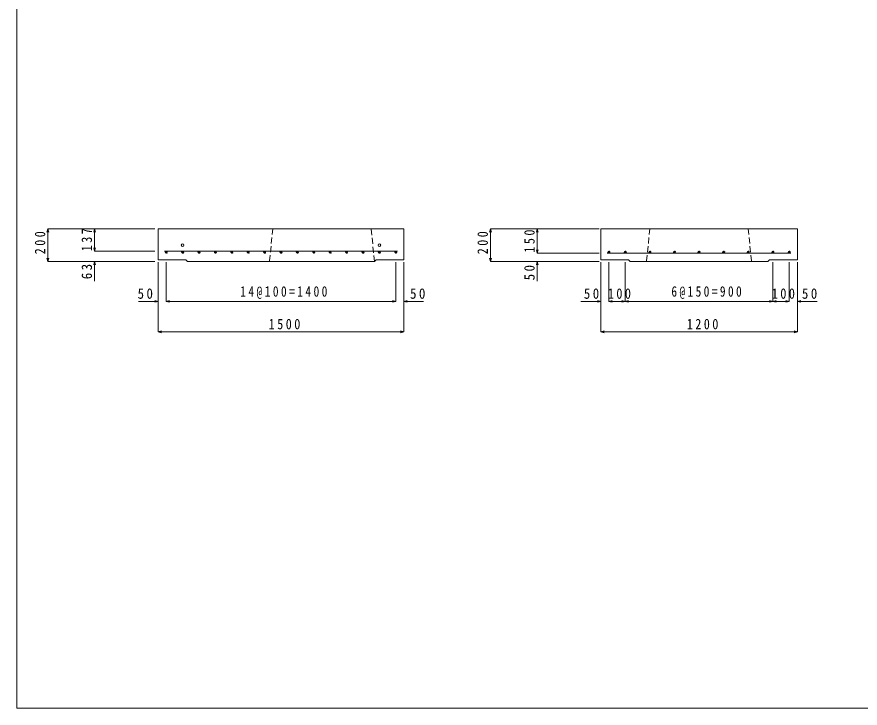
# Model space of a CAD drawing. Units: millimetres, scale not verified. Extents: x -5968 to 20773, y -4475 to 4228.
# Drawn here: x -5968 to -824, y -4228 to -12 of the extents above; entities that cross this region are included whole.
import ezdxf

# ---------------------------------------------------------------- set-up
doc = ezdxf.new("R2010")
doc.units = ezdxf.units.MM
doc.header["$LTSCALE"] = 30
doc.linetypes.add('DASHED1', pattern=[1.8, 1.2, -0.6])
for name, color, linetype, lineweight in [('0-1', 4, 'Continuous', 9), ('0-3_鉄筋', 7, 'Continuous', 9), ('0-6_寸法', 4, 'Continuous', 9), ('1-0', 7, 'Continuous', 9)]:
    doc.layers.add(name, color=color, linetype=linetype, lineweight=lineweight)
doc.styles.add('ＭＳ ゴシック', font='')
doc.styles.get('ＭＳ ゴシック').set_extended_font_data('MS Gothic')

msp = doc.modelspace()

# ---------------------------------------------------------------- linework, layer by layer
at = {"layer": '0-1', "color": 3}
for p, q in [((-5106.71, -1303.88), (-5106.71, -1493.88)), ((-5106.71, -1303.88), (-3606.71, -1303.88)), ((-3606.71, -1493.88), (-3606.71, -1303.88)), ((-1206.92, -1303.88), (-1206.92, -1493.88)), ((-5106.71, -1493.88), (-4936.71, -1493.88)), ((-4936.71, -1493.88), (-4926.71, -1503.88)), ((-4926.71, -1503.88), (-3786.71, -1503.88)), ((-3776.71, -1493.88), (-3786.71, -1503.88)), ((-3776.71, -1493.88), (-3606.71, -1493.88)), ((-2236.92, -1493.88), (-2406.92, -1493.88)), ((-2236.92, -1493.88), (-2226.92, -1503.88)), ((-1386.92, -1503.88), (-2226.92, -1503.88)), ((-1376.92, -1493.88), (-1386.92, -1503.88)), ((-1206.92, -1493.88), (-1376.92, -1493.88))]:
    msp.add_line(p, q, dxfattribs=at)
at = {"layer": '0-1', "color": 3, "linetype": 'DASHED1'}
for p, q in [((-4406.71, -1303.88), (-4426.71, -1503.88)), ((-3786.71, -1503.88), (-3806.71, -1303.88)), ((-2106.92, -1303.88), (-2126.92, -1503.88)), ((-1506.92, -1303.88), (-1486.92, -1503.88))]:
    msp.add_line(p, q, dxfattribs=at)
at = {"layer": '0-1', "color": 3}
msp.add_lwpolyline([(-1206.92, -1303.88), (-2406.92, -1303.88), (-2406.92, -1493.88)], dxfattribs=at)
for centre in [(-4956.71, -1403.88), (-3756.71, -1403.88)]:
    msp.add_circle(centre, 8, dxfattribs=at)
at = {"layer": '0-3_鉄筋', "color": 2}
for p, q in [((-5066.71, -1440.88), (-3646.71, -1440.88)), ((-1246.92, -1453.88), (-2366.92, -1453.88))]:
    msp.add_line(p, q, dxfattribs=at)
at = {"layer": '0-3_鉄筋'}
for p, q in [((-5056.02, -1440.92), (-5063.17, -1448.06)), ((-5058.31, -1441.08), (-5063.01, -1445.78)), ((-5054.32, -1441.33), (-5062.75, -1449.77)), ((-5052.95, -1442.08), (-5062.01, -1451.14)), ((-5051.83, -1443.08), (-5061, -1452.26)), ((-5050.96, -1444.34), (-5059.75, -1453.12)), ((-5050.38, -1445.88), (-5058.21, -1453.7)), ((-5050.22, -1447.84), (-5056.24, -1453.86)), ((-5051.42, -1451.16), (-5052.93, -1452.67)), ((-4956.02, -1440.92), (-4963.17, -1448.06)), ((-4958.31, -1441.08), (-4963.01, -1445.78)), ((-4954.32, -1441.33), (-4962.75, -1449.77)), ((-4952.95, -1442.08), (-4962.01, -1451.14)), ((-4951.83, -1443.08), (-4961, -1452.26)), ((-4950.96, -1444.34), (-4959.75, -1453.12)), ((-4950.38, -1445.88), (-4958.21, -1453.7)), ((-4950.22, -1447.84), (-4956.24, -1453.86)), ((-4951.42, -1451.16), (-4952.93, -1452.67)), ((-4856.02, -1440.92), (-4863.17, -1448.06)), ((-4858.31, -1441.08), (-4863.01, -1445.78)), ((-4854.32, -1441.33), (-4862.75, -1449.77)), ((-4852.95, -1442.08), (-4862.01, -1451.14)), ((-4851.83, -1443.08), (-4861, -1452.26)), ((-4850.96, -1444.34), (-4859.75, -1453.12)), ((-4850.38, -1445.88), (-4858.21, -1453.7)), ((-4850.22, -1447.84), (-4856.24, -1453.86)), ((-4851.42, -1451.16), (-4852.93, -1452.67)), ((-4756.02, -1440.92), (-4763.17, -1448.06)), ((-4758.31, -1441.08), (-4763.01, -1445.78)), ((-4754.32, -1441.33), (-4762.75, -1449.77)), ((-4752.95, -1442.08), (-4762.01, -1451.14)), ((-4751.83, -1443.08), (-4761, -1452.26)), ((-4750.96, -1444.34), (-4759.75, -1453.12)), ((-4750.38, -1445.88), (-4758.21, -1453.7)), ((-4750.22, -1447.84), (-4756.24, -1453.86)), ((-4751.42, -1451.16), (-4752.93, -1452.67)), ((-4656.02, -1440.92), (-4663.17, -1448.06)), ((-4658.31, -1441.08), (-4663.01, -1445.78)), ((-4654.32, -1441.33), (-4662.75, -1449.77)), ((-4652.95, -1442.08), (-4662.01, -1451.14)), ((-4651.83, -1443.08), (-4661, -1452.26)), ((-4650.96, -1444.34), (-4659.75, -1453.12)), ((-4650.38, -1445.88), (-4658.21, -1453.7)), ((-4650.22, -1447.84), (-4656.24, -1453.86)), ((-4651.42, -1451.16), (-4652.93, -1452.67)), ((-4556.02, -1440.92), (-4563.17, -1448.06)), ((-4558.31, -1441.08), (-4563.01, -1445.78)), ((-4554.32, -1441.33), (-4562.75, -1449.77)), ((-4552.95, -1442.08), (-4562.01, -1451.14)), ((-4551.83, -1443.08), (-4561, -1452.26)), ((-4550.96, -1444.34), (-4559.75, -1453.12)), ((-4550.38, -1445.88), (-4558.21, -1453.7)), ((-4550.22, -1447.84), (-4556.24, -1453.86)), ((-4551.42, -1451.16), (-4552.93, -1452.67)), ((-4456.02, -1440.92), (-4463.17, -1448.06)), ((-4458.31, -1441.08), (-4463.01, -1445.78)), ((-4454.32, -1441.33), (-4462.75, -1449.77)), ((-4452.95, -1442.08), (-4462.01, -1451.14)), ((-4451.83, -1443.08), (-4461, -1452.26)), ((-4450.96, -1444.34), (-4459.75, -1453.12)), ((-4450.38, -1445.88), (-4458.21, -1453.7)), ((-4450.22, -1447.84), (-4456.24, -1453.86)), ((-4451.42, -1451.16), (-4452.93, -1452.67)), ((-4356.02, -1440.92), (-4363.17, -1448.06)), ((-4358.31, -1441.08), (-4363.01, -1445.78)), ((-4354.32, -1441.33), (-4362.75, -1449.77)), ((-4352.95, -1442.08), (-4362.01, -1451.14)), ((-4351.83, -1443.08), (-4361, -1452.26)), ((-4350.96, -1444.34), (-4359.75, -1453.12)), ((-4350.38, -1445.88), (-4358.21, -1453.7)), ((-4350.22, -1447.84), (-4356.24, -1453.86)), ((-4351.42, -1451.16), (-4352.93, -1452.67)), ((-4256.02, -1440.92), (-4263.17, -1448.06)), ((-4258.31, -1441.08), (-4263.01, -1445.78)), ((-4254.32, -1441.33), (-4262.75, -1449.77)), ((-4252.95, -1442.08), (-4262.01, -1451.14)), ((-4251.83, -1443.08), (-4261, -1452.26)), ((-4250.96, -1444.34), (-4259.75, -1453.12)), ((-4250.38, -1445.88), (-4258.21, -1453.7)), ((-4250.22, -1447.84), (-4256.24, -1453.86)), ((-4251.42, -1451.16), (-4252.93, -1452.67)), ((-4156.02, -1440.92), (-4163.17, -1448.06)), ((-4158.31, -1441.08), (-4163.01, -1445.78)), ((-4154.32, -1441.33), (-4162.75, -1449.77)), ((-4152.95, -1442.08), (-4162.01, -1451.14)), ((-4151.83, -1443.08), (-4161, -1452.26)), ((-4150.96, -1444.34), (-4159.75, -1453.12)), ((-4150.38, -1445.88), (-4158.21, -1453.7)), ((-4150.22, -1447.84), (-4156.24, -1453.86)), ((-4151.42, -1451.16), (-4152.93, -1452.67)), ((-4056.02, -1440.92), (-4063.17, -1448.06)), ((-4058.31, -1441.08), (-4063.01, -1445.78)), ((-4054.32, -1441.33), (-4062.75, -1449.77)), ((-4052.95, -1442.08), (-4062.01, -1451.14)), ((-4051.83, -1443.08), (-4061, -1452.26)), ((-4050.96, -1444.34), (-4059.75, -1453.12)), ((-4050.38, -1445.88), (-4058.21, -1453.7)), ((-4050.22, -1447.84), (-4056.24, -1453.86)), ((-4051.42, -1451.16), (-4052.93, -1452.67)), ((-3956.02, -1440.92), (-3963.17, -1448.06)), ((-3958.31, -1441.08), (-3963.01, -1445.78)), ((-3954.32, -1441.33), (-3962.75, -1449.77)), ((-3952.95, -1442.08), (-3962.01, -1451.14)), ((-3951.83, -1443.08), (-3961, -1452.26)), ((-3950.96, -1444.34), (-3959.75, -1453.12)), ((-3950.38, -1445.88), (-3958.21, -1453.7)), ((-3950.22, -1447.84), (-3956.24, -1453.86)), ((-3951.42, -1451.16), (-3952.93, -1452.67)), ((-3856.02, -1440.92), (-3863.17, -1448.06)), ((-3858.31, -1441.08), (-3863.01, -1445.78)), ((-3854.32, -1441.33), (-3862.75, -1449.77)), ((-3852.95, -1442.08), (-3862.01, -1451.14)), ((-3851.83, -1443.08), (-3861, -1452.26)), ((-3850.96, -1444.34), (-3859.75, -1453.12)), ((-3850.38, -1445.88), (-3858.21, -1453.7)), ((-3850.22, -1447.84), (-3856.24, -1453.86)), ((-3851.42, -1451.16), (-3852.93, -1452.67)), ((-3756.02, -1440.92), (-3763.17, -1448.06)), ((-3758.31, -1441.08), (-3763.01, -1445.78)), ((-3754.32, -1441.33), (-3762.75, -1449.77)), ((-3752.95, -1442.08), (-3762.01, -1451.14)), ((-3751.83, -1443.08), (-3761, -1452.26)), ((-3750.96, -1444.34), (-3759.75, -1453.12)), ((-3750.38, -1445.88), (-3758.21, -1453.7)), ((-3750.22, -1447.84), (-3756.24, -1453.86)), ((-3751.42, -1451.16), (-3752.93, -1452.67)), ((-3656.02, -1440.92), (-3663.17, -1448.06)), ((-3658.31, -1441.08), (-3663.01, -1445.78)), ((-3654.32, -1441.33), (-3662.75, -1449.77)), ((-3652.95, -1442.08), (-3662.01, -1451.14)), ((-3651.83, -1443.08), (-3661, -1452.26)), ((-3650.96, -1444.34), (-3659.75, -1453.12)), ((-3650.38, -1445.88), (-3658.21, -1453.7)), ((-3650.22, -1447.84), (-3656.24, -1453.86)), ((-3651.42, -1451.16), (-3652.93, -1452.67)), ((-2357.38, -1453.86), (-2363.4, -1447.84)), ((-2355.42, -1453.7), (-2363.24, -1445.88)), ((-2353.87, -1453.12), (-2362.66, -1444.34)), ((-2360.69, -1452.67), (-2362.2, -1451.16)), ((-2352.62, -1452.26), (-2361.79, -1443.08)), ((-2351.61, -1451.14), (-2360.68, -1442.08)), ((-2350.87, -1449.77), (-2359.3, -1441.33)), ((-2350.45, -1448.06), (-2357.6, -1440.92)), ((-2350.62, -1445.78), (-2355.31, -1441.08)), ((-2257.38, -1453.86), (-2263.4, -1447.84)), ((-2255.42, -1453.7), (-2263.24, -1445.88)), ((-2253.87, -1453.12), (-2262.66, -1444.34)), ((-2260.69, -1452.67), (-2262.2, -1451.16)), ((-2252.62, -1452.26), (-2261.79, -1443.08)), ((-2251.61, -1451.14), (-2260.68, -1442.08)), ((-2250.87, -1449.77), (-2259.3, -1441.33)), ((-2250.45, -1448.06), (-2257.6, -1440.92)), ((-2250.62, -1445.78), (-2255.31, -1441.08)), ((-2107.38, -1453.86), (-2113.4, -1447.84)), ((-2105.42, -1453.7), (-2113.24, -1445.88)), ((-2103.87, -1453.12), (-2112.66, -1444.34)), ((-2110.69, -1452.67), (-2112.2, -1451.16)), ((-2102.62, -1452.26), (-2111.79, -1443.08)), ((-2101.61, -1451.14), (-2110.68, -1442.08)), ((-2100.87, -1449.77), (-2109.3, -1441.33)), ((-2100.45, -1448.06), (-2107.6, -1440.92)), ((-2100.62, -1445.78), (-2105.31, -1441.08)), ((-1957.38, -1453.86), (-1963.4, -1447.84)), ((-1955.42, -1453.7), (-1963.24, -1445.88)), ((-1953.87, -1453.12), (-1962.66, -1444.34)), ((-1960.69, -1452.67), (-1962.2, -1451.16)), ((-1952.62, -1452.26), (-1961.79, -1443.08)), ((-1951.61, -1451.14), (-1960.68, -1442.08)), ((-1950.87, -1449.77), (-1959.3, -1441.33)), ((-1950.45, -1448.06), (-1957.6, -1440.92)), ((-1950.62, -1445.78), (-1955.31, -1441.08)), ((-1807.38, -1453.86), (-1813.4, -1447.84)), ((-1805.42, -1453.7), (-1813.24, -1445.88)), ((-1803.87, -1453.12), (-1812.66, -1444.34)), ((-1810.69, -1452.67), (-1812.2, -1451.16)), ((-1802.62, -1452.26), (-1811.79, -1443.08)), ((-1801.61, -1451.14), (-1810.68, -1442.08)), ((-1800.87, -1449.77), (-1809.3, -1441.33)), ((-1800.45, -1448.06), (-1807.6, -1440.92)), ((-1800.62, -1445.78), (-1805.31, -1441.08)), ((-1657.38, -1453.86), (-1663.4, -1447.84)), ((-1655.42, -1453.7), (-1663.24, -1445.88)), ((-1653.87, -1453.12), (-1662.66, -1444.34)), ((-1660.69, -1452.67), (-1662.2, -1451.16)), ((-1652.62, -1452.26), (-1661.79, -1443.08)), ((-1651.61, -1451.14), (-1660.68, -1442.08)), ((-1650.87, -1449.77), (-1659.3, -1441.33)), ((-1650.45, -1448.06), (-1657.6, -1440.92)), ((-1650.62, -1445.78), (-1655.31, -1441.08)), ((-1507.38, -1453.86), (-1513.4, -1447.84)), ((-1505.42, -1453.7), (-1513.24, -1445.88)), ((-1503.87, -1453.12), (-1512.66, -1444.34)), ((-1510.69, -1452.67), (-1512.2, -1451.16)), ((-1502.62, -1452.26), (-1511.79, -1443.08)), ((-1501.61, -1451.14), (-1510.68, -1442.08)), ((-1500.87, -1449.77), (-1509.3, -1441.33)), ((-1500.45, -1448.06), (-1507.6, -1440.92)), ((-1500.62, -1445.78), (-1505.31, -1441.08)), ((-1357.38, -1453.86), (-1363.4, -1447.84)), ((-1355.42, -1453.7), (-1363.24, -1445.88)), ((-1353.87, -1453.12), (-1362.66, -1444.34)), ((-1360.69, -1452.67), (-1362.2, -1451.16)), ((-1352.62, -1452.26), (-1361.79, -1443.08)), ((-1351.61, -1451.14), (-1360.68, -1442.08)), ((-1350.87, -1449.77), (-1359.3, -1441.33)), ((-1350.45, -1448.06), (-1357.6, -1440.92)), ((-1350.62, -1445.78), (-1355.31, -1441.08)), ((-1257.38, -1453.86), (-1263.4, -1447.84)), ((-1255.42, -1453.7), (-1263.24, -1445.88)), ((-1253.87, -1453.12), (-1262.66, -1444.34)), ((-1260.69, -1452.67), (-1262.2, -1451.16)), ((-1252.62, -1452.26), (-1261.79, -1443.08)), ((-1251.61, -1451.14), (-1260.68, -1442.08)), ((-1250.87, -1449.77), (-1259.3, -1441.33)), ((-1250.45, -1448.06), (-1257.6, -1440.92)), ((-1250.62, -1445.78), (-1255.31, -1441.08))]:
    msp.add_line(p, q, dxfattribs=at)
at = {"layer": '0-3_鉄筋', "color": 2}
for centre in [(-5056.71, -1447.38), (-4956.71, -1447.38), (-4856.71, -1447.38), (-4756.71, -1447.38), (-4656.71, -1447.38), (-4556.71, -1447.38), (-4456.71, -1447.38), (-4356.71, -1447.38), (-4256.71, -1447.38), (-4156.71, -1447.38), (-4056.71, -1447.38), (-3956.71, -1447.38), (-3856.71, -1447.38), (-3756.71, -1447.38), (-3656.71, -1447.38), (-2356.92, -1447.38), (-2256.92, -1447.38), (-2106.92, -1447.38), (-1956.92, -1447.38), (-1806.92, -1447.38), (-1656.92, -1447.38), (-1506.92, -1447.38), (-1356.92, -1447.38), (-1256.92, -1447.38)]:
    msp.add_circle(centre, 6.5, dxfattribs=at)
at = {"layer": '0-6_寸法'}
for p, q in [((-5778.81, -1303.88), (-5784.25, -1324.16)), ((-5778.81, -1503.88), (-5778.81, -1303.88)), ((-5778.81, -1303.88), (-5773.38, -1324.16)), ((-5778.81, -1303.88), (-5493.56, -1303.88)), ((-5493.56, -1303.88), (-5499, -1324.16)), ((-5493.56, -1303.88), (-5488.13, -1324.16)), ((-5493.56, -1303.88), (-5126.07, -1303.88)), ((-5493.56, -1440.88), (-5493.56, -1303.88)), ((-5493.56, -1440.88), (-5493.56, -1320.88)), ((-3079.02, -1303.88), (-3084.46, -1324.16)), ((-3079.02, -1503.88), (-3079.02, -1303.88)), ((-3079.02, -1303.88), (-3073.59, -1324.16)), ((-3079.02, -1303.88), (-2793.77, -1303.88)), ((-2793.77, -1303.88), (-2799.21, -1324.16)), ((-2793.77, -1303.88), (-2788.34, -1324.16)), ((-2793.77, -1303.88), (-2416.88, -1303.88)), ((-2793.77, -1453.88), (-2793.77, -1303.88)), ((-2793.77, -1453.88), (-2793.77, -1333.88)), ((-5493.56, -1440.88), (-5499, -1420.6)), ((-5493.56, -1440.88), (-5499, -1420.6)), ((-5493.56, -1440.88), (-5488.13, -1420.6)), ((-5493.56, -1440.88), (-5488.13, -1420.6)), ((-2793.77, -1453.88), (-2799.21, -1433.6)), ((-2793.77, -1453.88), (-2799.21, -1433.6)), ((-2793.77, -1453.88), (-2788.34, -1433.6)), ((-2793.77, -1453.88), (-2788.34, -1433.6)), ((-5778.81, -1503.88), (-5784.25, -1483.6)), ((-5778.81, -1503.88), (-5773.38, -1483.6)), ((-5493.56, -1440.88), (-5126.07, -1440.88)), ((-3079.02, -1503.88), (-3084.46, -1483.6)), ((-3079.02, -1503.88), (-3073.59, -1483.6)), ((-2793.77, -1453.88), (-2416.88, -1453.88)), ((-5778.81, -1503.88), (-5493.56, -1503.88)), ((-5493.56, -1503.88), (-5499, -1524.16)), ((-5493.56, -1503.88), (-5493.56, -1623.88)), ((-5493.56, -1503.88), (-5488.13, -1524.16)), ((-5493.56, -1503.88), (-5126.07, -1503.88)), ((-5106.71, -1747.24), (-5106.71, -1508.02)), ((-5056.71, -1747.24), (-5056.71, -1508.02)), ((-3606.71, -1747.24), (-3606.71, -1508.02)), ((-3079.02, -1503.88), (-2793.77, -1503.88)), ((-2793.77, -1503.88), (-2799.21, -1524.16)), ((-2793.77, -1503.88), (-2793.77, -1623.88)), ((-2793.77, -1503.88), (-2788.34, -1524.16)), ((-2793.77, -1503.88), (-2416.88, -1503.88)), ((-2406.92, -1747.24), (-2406.92, -1508.02)), ((-2356.92, -1747.24), (-2356.92, -1508.02)), ((-2256.92, -1747.24), (-2256.92, -1508.02)), ((-1356.92, -1747.24), (-1356.92, -1508.02)), ((-1256.92, -1747.24), (-1256.92, -1508.02)), ((-1206.92, -1747.24), (-1206.92, -1508.02)), ((-5106.71, -1747.24), (-5226.71, -1747.24)), ((-5106.71, -1747.24), (-5126.99, -1741.8)), ((-5106.71, -1747.24), (-5126.99, -1752.68)), ((-5106.71, -1933.23), (-5106.71, -1747.24)), ((-5056.71, -1747.24), (-5036.42, -1741.8)), ((-5056.71, -1747.24), (-4936.71, -1747.24)), ((-5056.71, -1747.24), (-5036.42, -1752.68)), ((-3656.71, -1747.24), (-3776.71, -1747.24)), ((-3656.71, -1747.24), (-3676.99, -1741.8)), ((-3656.71, -1747.24), (-3676.99, -1752.68)), ((-3606.71, -1747.24), (-3586.42, -1741.8)), ((-3606.71, -1747.24), (-3486.71, -1747.24)), ((-3606.71, -1747.24), (-3586.42, -1752.68)), ((-3606.71, -1933.23), (-3606.71, -1747.24)), ((-2406.92, -1747.24), (-2526.92, -1747.24)), ((-2406.92, -1747.24), (-2427.2, -1741.8)), ((-2406.92, -1747.24), (-2427.2, -1752.68)), ((-2406.92, -1933.23), (-2406.92, -1747.24)), ((-2356.92, -1747.24), (-2336.63, -1741.8)), ((-2356.92, -1747.24), (-2236.92, -1747.24)), ((-2356.92, -1747.24), (-2336.63, -1752.68)), ((-2256.92, -1747.24), (-2277.2, -1741.8)), ((-2256.92, -1747.24), (-2277.2, -1752.68)), ((-2256.92, -1747.24), (-2236.63, -1741.8)), ((-2256.92, -1747.24), (-2136.92, -1747.24)), ((-2256.92, -1747.24), (-1356.92, -1747.24)), ((-1356.92, -1747.24), (-1476.92, -1747.24)), ((-1356.92, -1747.24), (-1377.2, -1741.8)), ((-1356.92, -1747.24), (-1377.2, -1752.68)), ((-1256.92, -1747.24), (-1376.92, -1747.24)), ((-1356.92, -1747.24), (-1336.63, -1741.8)), ((-1356.92, -1747.24), (-1336.63, -1752.68)), ((-1356.92, -1747.24), (-1256.92, -1747.24)), ((-1256.92, -1747.24), (-1277.2, -1741.8)), ((-1256.92, -1747.24), (-1277.2, -1752.68)), ((-1206.92, -1747.24), (-1186.63, -1741.8)), ((-1206.92, -1747.24), (-1086.92, -1747.24)), ((-1206.92, -1747.24), (-1186.63, -1752.68)), ((-1206.92, -1933.23), (-1206.92, -1747.24)), ((-5106.71, -1933.23), (-5086.42, -1927.79)), ((-3606.71, -1933.23), (-5106.71, -1933.23)), ((-5106.71, -1933.23), (-5086.42, -1938.66)), ((-3606.71, -1933.23), (-3626.99, -1927.79)), ((-3606.71, -1933.23), (-3626.99, -1938.66)), ((-2406.92, -1933.23), (-2386.63, -1927.79)), ((-1206.92, -1933.23), (-2406.92, -1933.23)), ((-2406.92, -1933.23), (-2386.63, -1938.66)), ((-1206.92, -1933.23), (-1227.2, -1927.79)), ((-1206.92, -1933.23), (-1227.2, -1938.66))]:
    msp.add_line(p, q, dxfattribs=at)
for points in [[(-5056.71, -1747.24), (-3656.71, -1747.24), (-3656.71, -1508.02)], [(-2356.92, -1747.24), (-2256.92, -1747.24), (-2236.63, -1752.68)]]:
    msp.add_lwpolyline(points, dxfattribs=at)
at = {"layer": '1-0', "color": 5}
for p, q in [((-5967.67, 4227.98), (-5967.67, -4227.98)), ((-5967.67, -4227.98), (5967.67, -4227.98))]:
    msp.add_line(p, q, dxfattribs=at)

# ---------------------------------------------------------------- texts
at = {"layer": '0-6_寸法', "color": 7, "char_height": 63.78, "attachment_point": 7, "rotation": 90, "style": 'ＭＳ ゴシック'}
for s, insert in [('\\T1.41;\\W0.85;200', (-5793.81, -1460.13)), ('\\T1.41;\\W0.85;137', (-5508.56, -1441.61)), ('\\T1.41;\\W0.85;200', (-3094.02, -1460.13)), ('\\T1.41;\\W0.85;150', (-2808.77, -1449.98)), ('\\T1.39;\\W0.9;63', (-5508.56, -1612.1)), ('\\T1.39;\\W0.9;50', (-2808.77, -1618.67))]:
    msp.add_mtext(s, dxfattribs=dict(at, insert=insert))
at = {"layer": '0-6_寸法', "color": 7, "char_height": 63.78, "attachment_point": 7, "style": 'ＭＳ ゴシック'}
for s, insert in [('\\T1.39;\\W0.9;50', (-5231.15, -1732.24)), ('\\T1.43;\\W0.8;14@100=1400', (-4604.96, -1732.24)), ('\\T1.39;\\W0.9;50', (-3569.56, -1732.24)), ('\\T1.39;\\W0.9;50', (-2509.47, -1732.24)), ('\\T1.41;\\W0.85;100', (-2363.17, -1732.24)), ('\\T1.42;\\W0.8;6@150=900', (-1975.67, -1732.24)), ('\\T1.41;\\W0.85;100', (-1363.17, -1732.24)), ('\\T1.39;\\W0.9;50', (-1179.36, -1732.24)), ('\\T1.41;\\W0.85;1500', (-4431.71, -1918.23)), ('\\T1.41;\\W0.85;1200', (-1881.92, -1918.23))]:
    msp.add_mtext(s, dxfattribs=dict(at, insert=insert))

doc.saveas('drawing.dxf')
